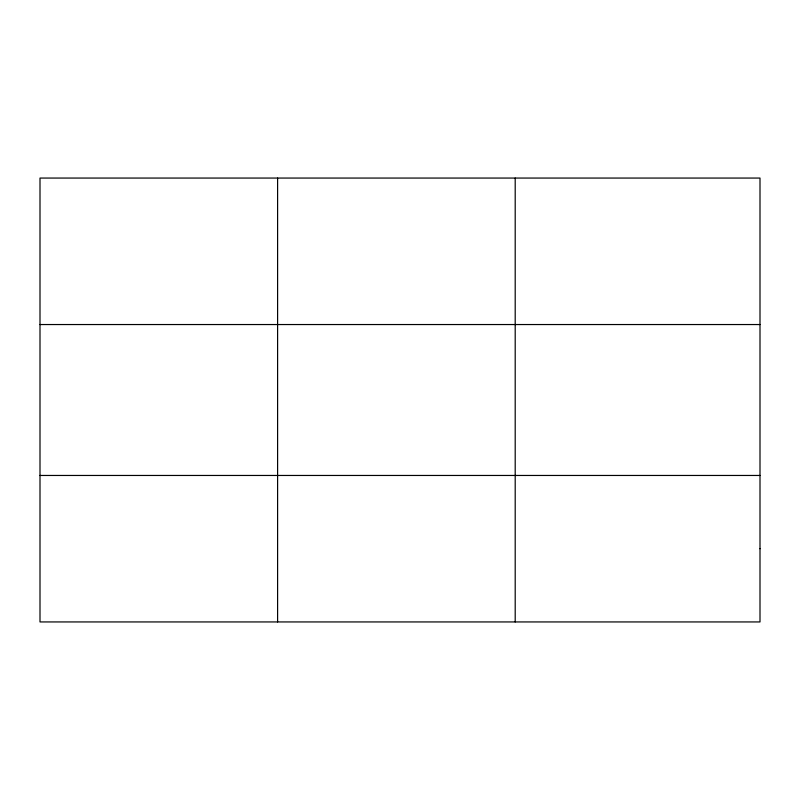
<?xml version="1.0" encoding="UTF-8"?>
<svg xmlns="http://www.w3.org/2000/svg" width="800" height="800" viewBox="0 0 800 800"><rect width="100%" height="100%" fill="white"/><g stroke="black" fill="none" stroke-linecap="round" stroke-linejoin="round"><path stroke-width="1.2" d="M277.6 178.06L277.6 621.94M515.2 178.06L515.2 621.94M40 324.54L760 324.54M40 475.46L760 475.46M760 548.7L760 621.94L40 621.94L40 178.06L760 178.06L760 548.7"/></g></svg>
